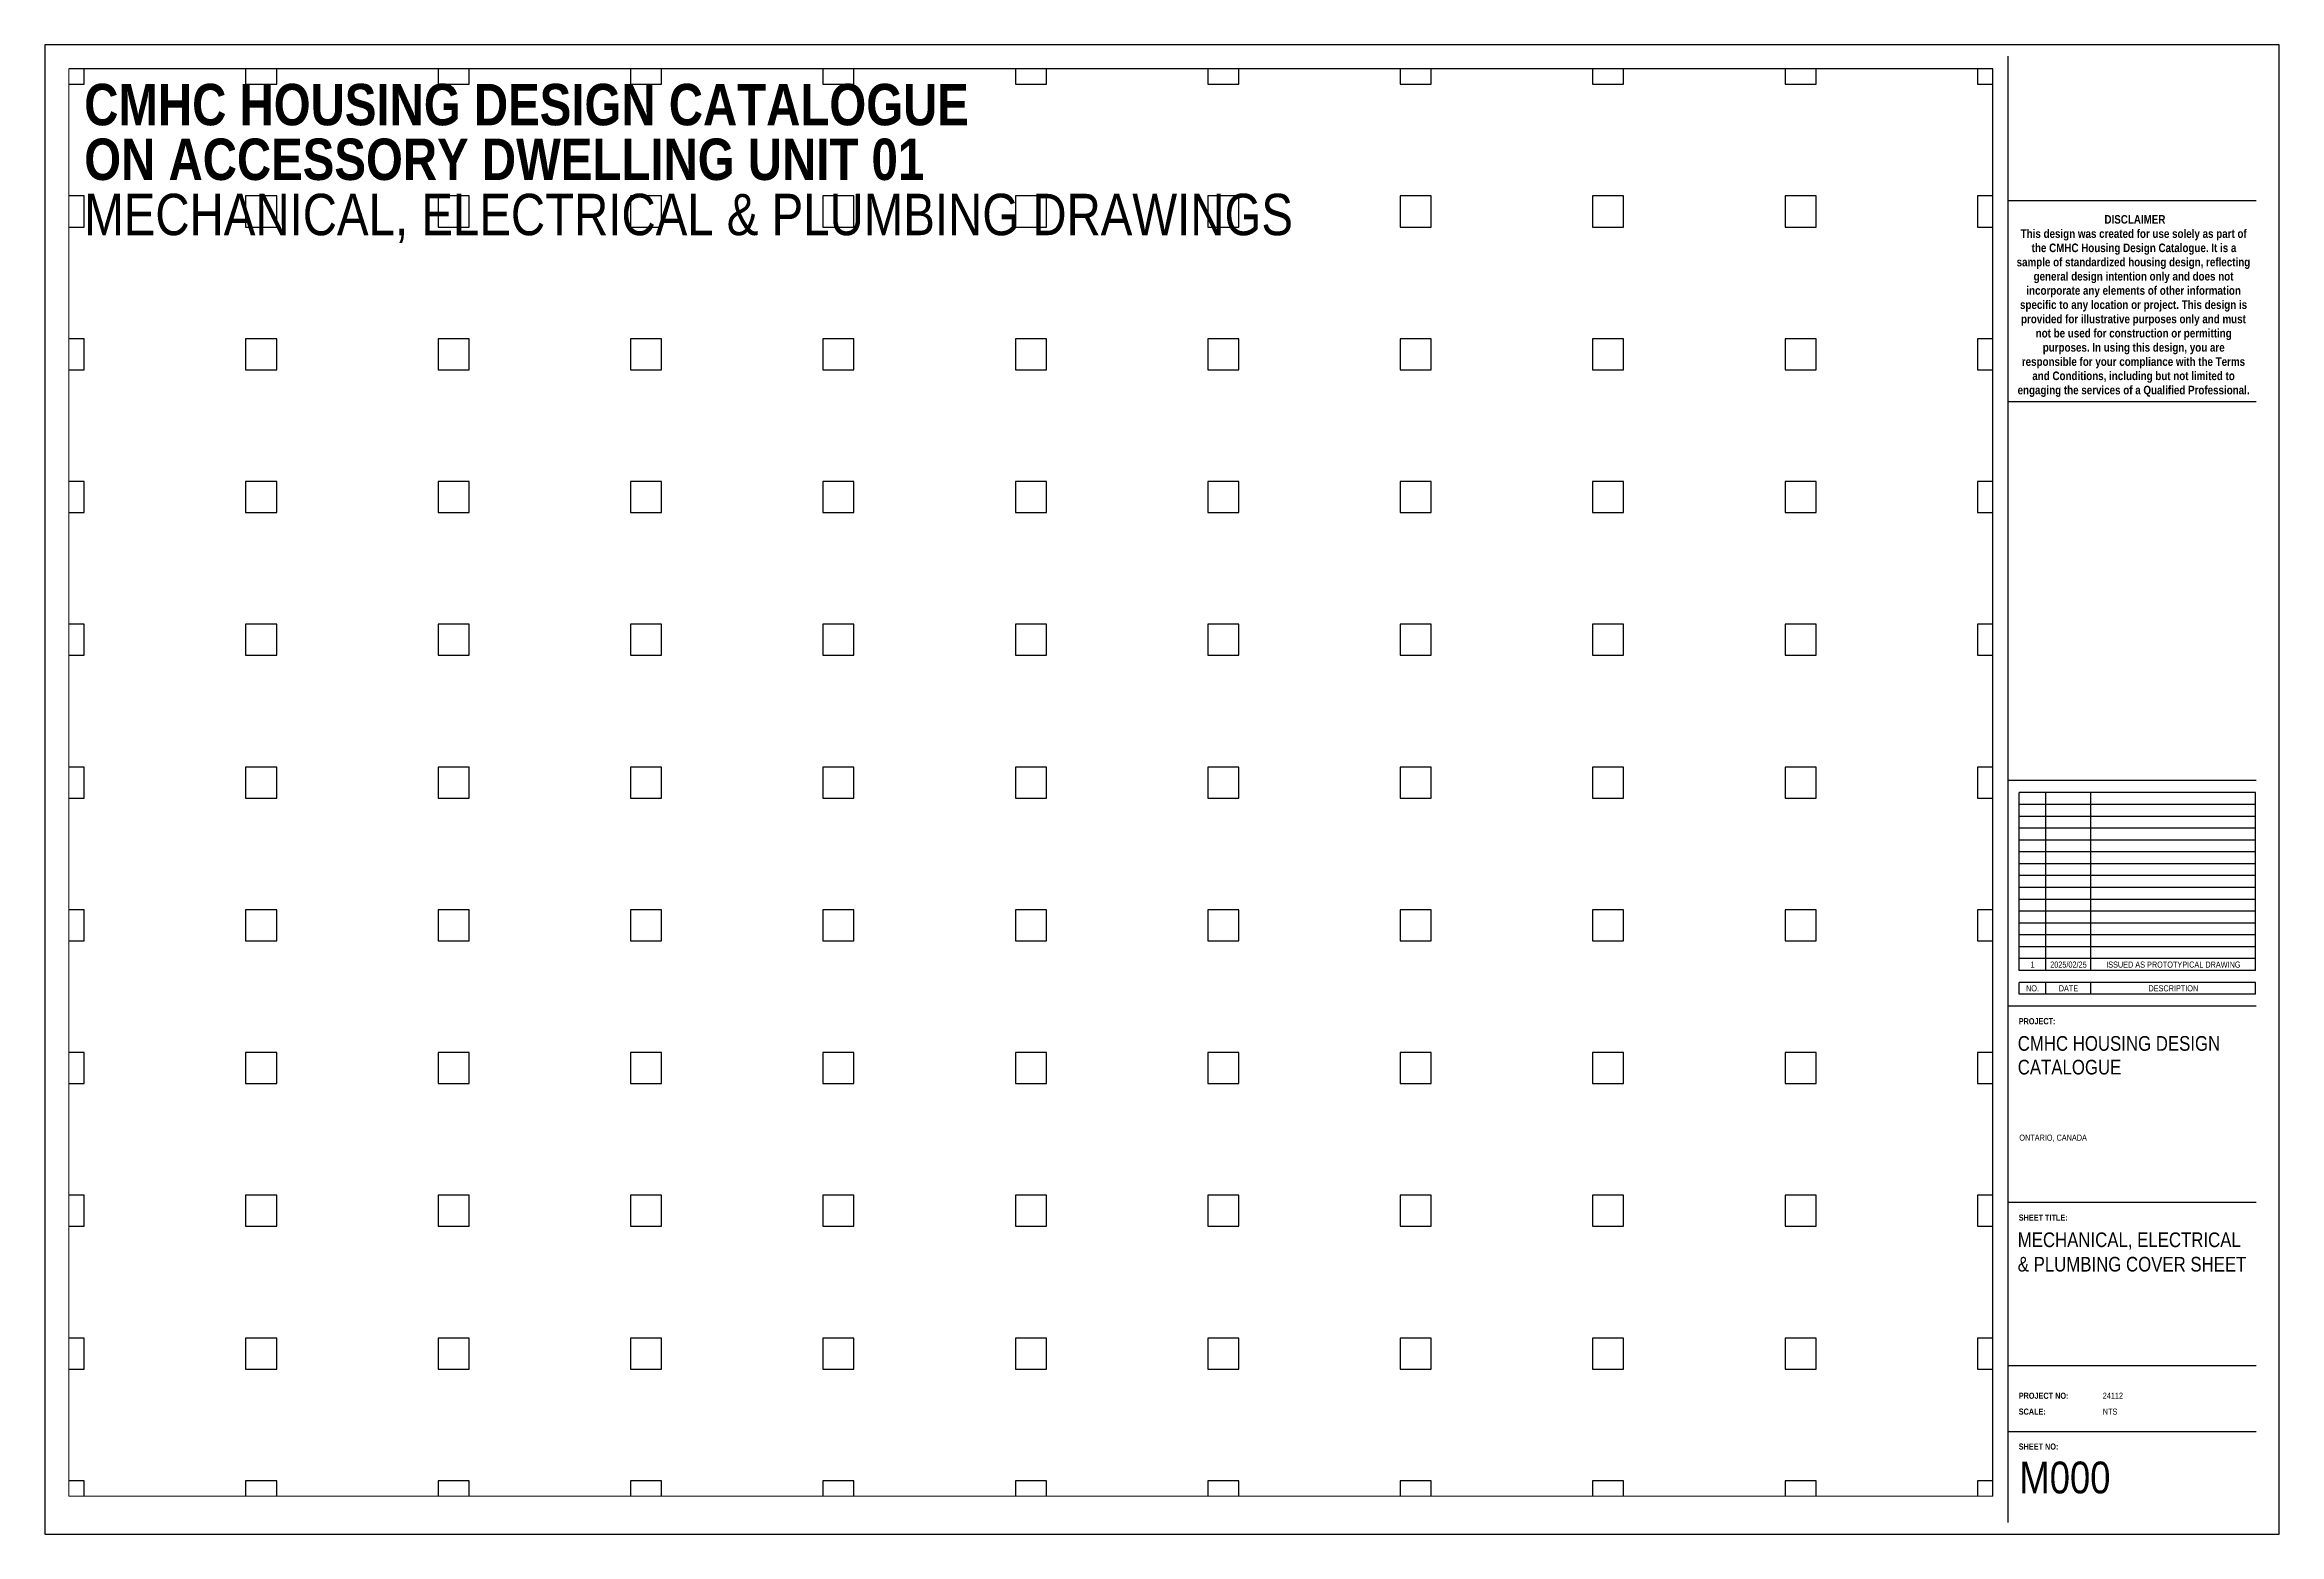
# Paper-space layout 'M000 COVER' of a CAD drawing. Header units: millimetres. Extents: x 0 to 914, y 0 to 610.
# The model-space entities are those that its viewports show. They can reach past a viewport. Long polylines and large blocks are cut down to what shows.
import ezdxf

# ---------------------------------------------------------------- set-up
doc = ezdxf.new("R2010")
doc.units = ezdxf.units.MM
doc.header["$LTSCALE"] = 25
for name, color, linetype in [('schedules_symbols_notes$0$T-TLB', 11, 'Continuous'), ('T-TLB', 11, 'Continuous'), ('titleblock$0$T-TLB', 11, 'Continuous')]:
    doc.layers.add(name, color=color, linetype=linetype)
doc.styles.add('Arial Narrow', font='ARIALN.TTF', dxfattribs={"height": 13})
doc.styles.add('Arial Narrow_1', font='ARIALN.TTF', dxfattribs={"height": 6})
doc.styles.add('Arial Narrow_2', font='ARIALN.TTF', dxfattribs={"height": 2.5})
doc.styles.add('schedules_symbols_notes$0$Arial Narrow_3', font='ARIALN.TTF', dxfattribs={"height": 1})
doc.styles.add('titleblock$0$Arial Narrow', font='ARIALN.TTF', dxfattribs={"height": 13})
doc.styles.add('titleblock$0$Arial Narrow_1', font='ARIALN.TTF', dxfattribs={"height": 6})
doc.styles.add('titleblock$0$Arial Narrow_2', font='ARIALN.TTF', dxfattribs={"height": 2.5})
doc.styles.add('titleblock$0$Arial Narrow_B', font='ARIALNB.TTF', dxfattribs={"height": 2})
doc.styles.add('titleblock$0$Arial Narrow_B_1', font='ARIALNB.TTF', dxfattribs={"height": 2.5})

# ---------------------------------------------------------------- blocks, each defined once
blk = doc.blocks.new('titleblock')
at = {"layer": 'titleblock$0$T-TLB'}
for p, q in [((36, 24), (0, 24)), ((0, 24), (0, 0)), ((31.625, 23.813), (31.625, 0.188)), ((36, 0), (36, 24)), ((35.625, 21.486), (31.625, 21.486)), ((35.625, 18.248), (31.625, 18.248)), ((35.625, 12.145), (31.625, 12.145)), ((35.619, 11.95), (31.808, 11.95)), ((31.808, 9.084), (31.808, 11.95)), ((32.239, 9.084), (32.239, 11.95)), ((32.966, 9.084), (32.966, 11.95)), ((35.619, 9.084), (35.619, 11.95)), ((35.619, 11.758), (31.808, 11.758)), ((35.619, 11.567), (31.808, 11.567)), ((35.619, 11.376), (31.808, 11.376)), ((35.619, 11.185), (31.808, 11.185)), ((35.619, 10.994), (31.808, 10.994)), ((35.619, 10.803), (31.808, 10.803)), ((35.619, 10.612), (31.808, 10.612)), ((35.619, 10.421), (31.808, 10.421)), ((35.619, 10.23), (31.808, 10.23)), ((35.619, 10.039), (31.808, 10.039)), ((35.619, 9.848), (31.808, 9.848)), ((35.619, 9.657), (31.808, 9.657)), ((35.619, 9.466), (31.808, 9.466)), ((35.619, 9.275), (31.808, 9.275)), ((35.619, 9.084), (31.808, 9.084)), ((32.239, 8.893), (31.808, 8.893)), ((31.808, 8.702), (31.808, 8.893)), ((32.239, 8.702), (31.808, 8.702)), ((32.966, 8.893), (32.239, 8.893)), ((32.239, 8.702), (32.239, 8.893)), ((32.966, 8.702), (32.239, 8.702)), ((35.619, 8.893), (32.966, 8.893)), ((32.966, 8.702), (32.966, 8.893)), ((35.619, 8.702), (32.966, 8.702)), ((35.619, 8.702), (35.619, 8.893)), ((35.625, 8.511), (31.625, 8.511)), ((35.625, 5.348), (31.625, 5.348)), ((35.625, 2.712), (31.625, 2.712)), ((31.625, 1.656), (35.625, 1.656)), ((0, 0), (36, 0))]:
    blk.add_line(p, q, dxfattribs=at)
at = {"layer": 'titleblock$0$T-TLB', "lineweight": 9, "attachment_point": 1}
for s, insert, char_height, width, style in [('DISCLAIMER', (33.183, 21.255), 0.1378, 1.20253, 'titleblock$0$Arial Narrow_B'), ('This design was created for use solely as part of ', (31.834, 21.025), 0.1378, 4.52605, 'titleblock$0$Arial Narrow_B'), ('sample of standardized housing design, reflecting ', (31.768, 20.567), 0.1378, 4.6744, 'titleblock$0$Arial Narrow_B'), ('the CMHC Housing Design Catalogue. It is a ', (32.011, 20.796), 0.1378, 4.09996, 'titleblock$0$Arial Narrow_B'), ('general design intention only and does not ', (32.042, 20.338), 0.1378, 4.02105, 'titleblock$0$Arial Narrow_B'), ('specific to any location or project. This design is ', (31.823, 19.88), 0.1378, 4.5513, 'titleblock$0$Arial Narrow_B'), ('incorporate any elements of other information ', (31.925, 20.109), 0.1378, 4.30512, 'titleblock$0$Arial Narrow_B'), ('provided for illustrative purposes only and must ', (31.839, 19.65), 0.1378, 4.51343, 'titleblock$0$Arial Narrow_B'), ('not be used for construction or permitting ', (32.076, 19.421), 0.1378, 3.94215, 'titleblock$0$Arial Narrow_B'), ('purposes. In using this design, you are ', (32.19, 19.192), 0.1378, 3.6644, 'titleblock$0$Arial Narrow_B'), ('responsible for your compliance with the Terms ', (31.852, 18.963), 0.1378, 4.48187, 'titleblock$0$Arial Narrow_B'), ('and Conditions, including but not limited to  ', (32.021, 18.734), 0.1378, 4.12837, 'titleblock$0$Arial Narrow_B'), ('engaging the services of a Qualified Professional.', (31.784, 18.505), 0.1378, 4.59233, 'titleblock$0$Arial Narrow_B'), ('PROJECT:', (31.802, 8.316), 0.0984, 0.69122, 'titleblock$0$Arial Narrow_B_1'), ('CMHC HOUSING DESIGN', (31.786, 8.027), 0.23622, 3.99896, 'titleblock$0$Arial Narrow_1'), ('CATALOGUE', (31.786, 7.645), 0.2362, 2.04525, 'titleblock$0$Arial Narrow_1'), ('ONTARIO, CANADA', (31.812, 6.44), 0.09843, 1.26881, 'titleblock$0$Arial Narrow_2'), ('SHEET TITLE:', (31.802, 5.152), 0.09843, 0.92478, 'titleblock$0$Arial Narrow_B_1'), ('PROJECT NO:', (31.802, 2.282), 0.09843, 0.93425, 'titleblock$0$Arial Narrow_B_1'), ('SCALE:', (31.802, 2.026), 0.0984, 0.50816, 'titleblock$0$Arial Narrow_B_1'), ('SHEET NO:', (31.802, 1.463), 0.0984, 0.74487, 'titleblock$0$Arial Narrow_B_1')]:
    blk.add_mtext(s, dxfattribs=dict(at, insert=insert, char_height=char_height, width=width, style=style))
at = {"layer": 'titleblock$0$T-TLB', "attachment_point": 2, "line_spacing_factor": 0.974696}
for s, insert, char_height, width, style in [('1', (32.024, 9.228), 0.0984, 0.24054, 'titleblock$0$Arial Narrow'), ('2025/02/25', (32.603, 9.228), 0.0984, 0.36263, 'titleblock$0$Arial Narrow'), ('ISSUED AS PROTOTYPICAL DRAWING', (34.293, 9.228), 0.09843, 2.07395, 'titleblock$0$Arial Narrow'), ('NO.', (32.024, 8.846), 0.0984, 0.24054, 'titleblock$0$Arial Narrow_2'), ('DATE', (32.603, 8.846), 0.0984, 0.36263, 'titleblock$0$Arial Narrow_2'), ('DESCRIPTION', (34.293, 8.846), 0.09843, 0.92712, 'titleblock$0$Arial Narrow_2')]:
    blk.add_mtext(s, dxfattribs=dict(at, insert=insert, char_height=char_height, width=width, style=style))
blk = doc.blocks.new('*U315')
at = {"layer": 'Defpoints'}
blk.add_lwpolyline([(-12, -12), (12, -12), (12, 12), (-12, 12)], close=True, dxfattribs=at)
blk = doc.blocks.new('*U312')
at = {"layer": 'Defpoints', "color": 0, "linetype": 'ByBlock', "lineweight": -2, "transparency": 16777216}
for p in [(0, 1104), (148.8, 1104), (297.6, 1104), (446.4, 1104), (595.2, 1104), (744, 1104), (892.8, 1104), (1041.6, 1104), (1190.4, 1104), (1339.2, 1104), (1488, 1104), (0, 993.6), (148.8, 993.6), (297.6, 993.6), (446.4, 993.6), (595.2, 993.6), (744, 993.6), (892.8, 993.6), (1041.6, 993.6), (1190.4, 993.6), (1339.2, 993.6), (1488, 993.6), (0, 883.2), (148.8, 883.2), (297.6, 883.2), (446.4, 883.2), (595.2, 883.2), (744, 883.2), (892.8, 883.2), (1041.6, 883.2), (1190.4, 883.2), (1339.2, 883.2), (1488, 883.2), (0, 772.8), (148.8, 772.8), (297.6, 772.8), (446.4, 772.8), (595.2, 772.8), (744, 772.8), (892.8, 772.8), (1041.6, 772.8), (1190.4, 772.8), (1339.2, 772.8), (1488, 772.8), (0, 662.4), (148.8, 662.4), (297.6, 662.4), (446.4, 662.4), (595.2, 662.4), (744, 662.4), (892.8, 662.4), (1041.6, 662.4), (1190.4, 662.4), (1339.2, 662.4), (1488, 662.4), (0, 552), (148.8, 552), (297.6, 552), (446.4, 552), (595.2, 552), (744, 552), (892.8, 552), (1041.6, 552), (1190.4, 552), (1339.2, 552), (1488, 552), (0, 441.6), (148.8, 441.6), (297.6, 441.6), (446.4, 441.6), (595.2, 441.6), (744, 441.6), (892.8, 441.6), (1041.6, 441.6), (1190.4, 441.6), (1339.2, 441.6), (1488, 441.6), (0, 331.2), (148.8, 331.2), (297.6, 331.2), (446.4, 331.2), (595.2, 331.2), (744, 331.2), (892.8, 331.2), (1041.6, 331.2), (1190.4, 331.2), (1339.2, 331.2), (1488, 331.2), (0, 220.8), (148.8, 220.8), (297.6, 220.8), (446.4, 220.8), (595.2, 220.8), (744, 220.8), (892.8, 220.8), (1041.6, 220.8), (1190.4, 220.8), (1339.2, 220.8), (1488, 220.8), (0, 110.4), (148.8, 110.4), (297.6, 110.4), (446.4, 110.4), (595.2, 110.4), (744, 110.4), (892.8, 110.4), (1041.6, 110.4), (1190.4, 110.4), (1339.2, 110.4), (1488, 110.4), (0, 0), (148.8, 0), (297.6, 0), (446.4, 0), (595.2, 0), (744, 0), (892.8, 0), (1041.6, 0), (1190.4, 0), (1339.2, 0), (1488, 0)]:
    blk.add_blockref('*U315', p, dxfattribs=at)
blk = doc.blocks.new('schedules_symbols_notes')
at = {"layer": 'Defpoints', "color": 255}
blk.add_lwpolyline([(38.8, 4273.5), (1526.8, 4273.5), (1526.8, 5377.5), (38.8, 5377.5)], close=True, dxfattribs=at)
at = {"layer": 'Defpoints'}
blk.add_blockref('*U312', (38.8, 4273.5), dxfattribs=at)
at = {"layer": 'schedules_symbols_notes$0$T-TLB', "lineweight": 9, "char_height": 32, "attachment_point": 1, "style": 'schedules_symbols_notes$0$Arial Narrow_3'}
for s, insert, width in [('{\\fArial Narrow|b1|i0|c0|p34;CMHC HOUSING DESIGN CATALOGUE}', (50.8, 5365.8), 682.71), ('{\\fArial Narrow|b1|i0|c0|p34;ON ACCESSORY DWELLING UNIT 01 }', (50.8, 5323.5), 644.009), ('MECHANICAL, ELECTRICAL & PLUMBING DRAWINGS', (50.8, 5280.8), 933.231)]:
    blk.add_mtext(s, dxfattribs=dict(at, insert=insert, width=width))

msp = doc.modelspace()

# ---------------------------------------------------------------- block references
at = {"xscale": 25.4, "yscale": 25.4, "zscale": 25.4}
msp.add_blockref('schedules_symbols_notes', (0, 0), dxfattribs=at)

psp = doc.layouts.new('M000 COVER')

# ---------------------------------------------------------------- block references
at = {"xscale": 25.4, "yscale": 25.4, "zscale": 25.4}
psp.add_blockref('titleblock', (0, 0), dxfattribs=at)

# ---------------------------------------------------------------- texts
at = {"layer": 'T-TLB', "lineweight": 9, "attachment_point": 1}
for s, insert, char_height, width, style in [('MECHANICAL, ELECTRICAL & PLUMBING COVER SHEET', (807.37, 123.54), 6, 94.9633, 'Arial Narrow_1'), ('24112', (842.16, 57.97), 2.5, 11.6245, 'Arial Narrow_2'), ('NTS', (842.16, 51.46), 2.5, 24.717, 'Arial Narrow_2'), ('M000', (808.06, 29.75), 13, 42.0886, 'Arial Narrow')]:
    psp.add_mtext(s, dxfattribs=dict(at, insert=insert, char_height=char_height, width=width, style=style))

# ---------------------------------------------------------------- viewports
at = {"layer": 'Defpoints'}
psp.add_viewport(center=(403.54, 307.66), size=(787.4, 584.2), view_center_point=(19883.13, 122568.13), view_height=28041.6, dxfattribs=at)

doc.saveas('drawing.dxf')
